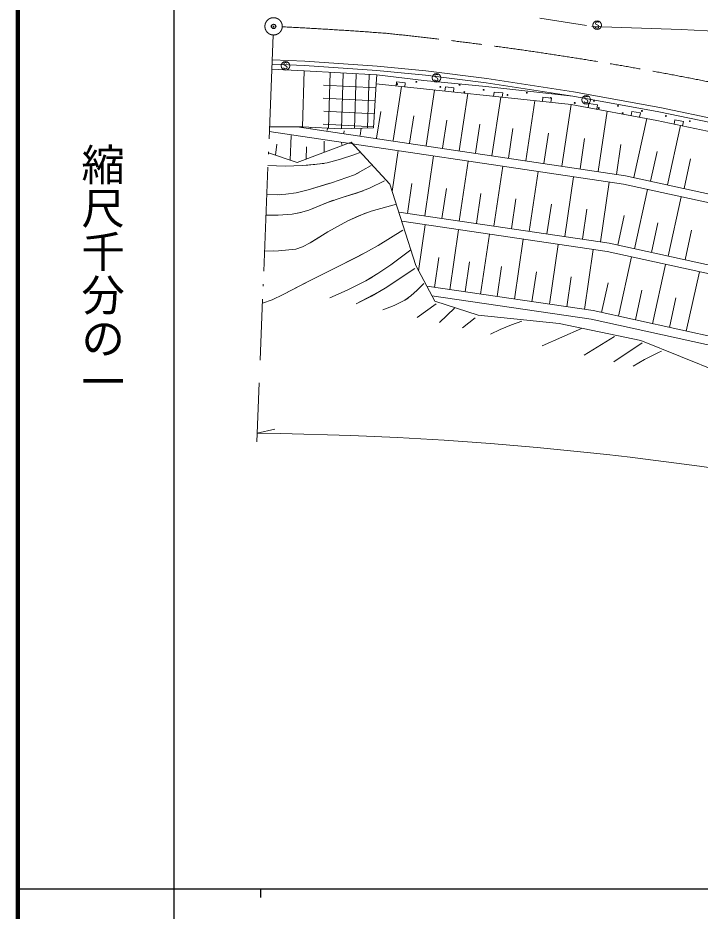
# Model space of a CAD drawing. Units: millimetres, scale not verified. Extents: x 40000 to 680000, y 20000 to 380000.
# Drawn here: x 40000 to 118742, y 202409 to 305436 of the extents above; entities that cross this region are included whole.
import ezdxf
from ezdxf.enums import TextEntityAlignment as Align

# ---------------------------------------------------------------- set-up
doc = ezdxf.new("R2010")
doc.units = ezdxf.units.MM
doc.header["$LTSCALE"] = 1000
doc.header["$PDMODE"] = 32
doc.header["$PDSIZE"] = 500
doc.linetypes.add('CHAIN', pattern=[18.5, 12, -1.5, 3.5, -1.5])
doc.linetypes.add('LONG_DASHED_DOTTED', pattern=[15.25, 12, -1.5, 0.25, -1.5])
for name, color, linetype, lineweight in [('M-BGD', 7, 'Continuous', 13), ('M-BGD-RSTR', 7, 'Continuous', 25), ('M-BMK', 2, 'CHAIN', 13), ('M-BMK-LINE', 2, 'LONG_DASHED_DOTTED', 13), ('M-STR-HTXT', 7, 'Continuous', 13), ('M-TTL', 2, 'Continuous', 140)]:
    doc.layers.add(name, color=color, linetype=linetype, lineweight=lineweight)
doc.layers.add('M-OTRS', color=6, linetype='Continuous')
doc.styles.add('@ＭＳ ゴシック', font='')
doc.styles.get('@ＭＳ ゴシック').set_extended_font_data('@MS Gothic')

msp = doc.modelspace()

# ---------------------------------------------------------------- linework, layer by layer
at = {"layer": 'M-BGD'}
for p, q in [((100253, 305414), (105645, 304549)), ((106815, 304980), (106695, 304920)), ((106895, 304980), (106815, 304980)), ((106975, 304960), (106895, 304980)), ((107015, 304920), (106975, 304960)), ((106224, 304456), (116568, 304102)), ((106655, 304320), (106615, 304380)), ((106775, 304260), (106655, 304320)), ((106695, 304920), (106675, 304800)), ((106675, 304800), (106715, 304700)), ((106715, 304700), (106995, 304540)), ((106915, 304260), (106775, 304260)), ((107015, 304320), (106915, 304260)), ((106995, 304540), (107035, 304440)), ((107035, 304440), (107015, 304320)), ((116568, 304102), (126364, 303544)), ((69335, 300085), (73083, 299934)), ((69355, 300585), (73110, 300433)), ((70724, 300221), (70704, 300101)), ((70704, 300101), (70744, 300001)), ((70844, 300281), (70724, 300221)), ((70744, 300001), (71024, 299841)), ((70924, 300281), (70844, 300281)), ((71004, 300261), (70924, 300281)), ((71044, 300221), (71004, 300261)), ((71024, 299841), (71064, 299741)), ((81433, 299376), (73083, 299934)), ((73110, 300433), (81467, 299875)), ((81482, 299873), (87095, 299320)), ((69312, 299513), (73054, 299309)), ((70684, 299621), (70644, 299681)), ((70804, 299561), (70684, 299621)), ((70944, 299561), (70804, 299561)), ((71044, 299621), (70944, 299561)), ((71064, 299741), (71044, 299621)), ((72849, 292873), (73054, 299309)), ((81423, 298854), (73054, 299309)), ((76050, 299146), (75845, 292710)), ((77547, 299065), (77343, 292635)), ((79045, 298983), (78844, 292676)), ((80543, 298902), (80346, 292718)), ((81347, 297808), (81423, 298854)), ((86849, 298224), (81423, 298854)), ((87039, 298823), (81433, 299376)), ((87039, 298823), (94053, 297936)), ((87095, 299320), (94122, 298431)), ((88147, 298847), (88127, 298727)), ((88267, 298907), (88147, 298847)), ((88347, 298907), (88267, 298907)), ((88427, 298887), (88347, 298907)), ((88467, 298847), (88427, 298887)), ((81059, 292737), (81347, 297808)), ((103838, 295442), (81347, 297808)), ((83714, 298062), (83661, 297565)), ((84708, 297958), (83714, 298062)), ((84656, 297460), (84708, 297958)), ((93992, 297537), (86849, 298224)), ((88107, 298247), (88067, 298307)), ((88227, 298187), (88107, 298247)), ((88127, 298727), (88167, 298627)), ((88167, 298627), (88447, 298467)), ((88367, 298187), (88227, 298187)), ((88467, 298247), (88367, 298187)), ((88447, 298467), (88487, 298367)), ((88487, 298367), (88467, 298247)), ((104062, 296404), (94053, 297936)), ((94122, 298431), (104144, 296898)), ((75265, 297687), (81334, 297357)), ((83306, 291276), (84257, 297502)), ((87109, 290696), (88087, 297099)), ((89336, 297471), (89284, 296973)), ((90331, 297366), (89336, 297471)), ((90279, 296869), (90331, 297366)), ((93992, 297537), (104062, 296404)), ((94959, 296879), (94907, 296382)), ((95954, 296774), (94959, 296879)), ((95901, 296277), (95954, 296774)), ((104144, 296898), (114085, 295095)), ((75253, 296186), (81236, 295860)), ((90912, 290115), (91916, 296696)), ((94714, 289534), (95746, 296293)), ((98612, 288943), (99646, 295883)), ((100582, 296287), (100529, 295790)), ((101576, 296183), (100582, 296287)), ((101524, 295685), (101576, 296183)), ((113990, 294604), (104062, 296404)), ((105400, 295713), (105360, 295773)), ((105520, 295653), (105400, 295713)), ((105440, 296313), (105420, 296193)), ((105420, 296193), (105460, 296093)), ((105560, 296373), (105440, 296313)), ((105460, 296093), (105740, 295933)), ((105640, 296373), (105560, 296373)), ((105720, 296353), (105640, 296373)), ((105760, 295713), (105660, 295653)), ((105760, 296313), (105720, 296353)), ((105740, 295933), (105780, 295833)), ((105780, 295833), (105760, 295713)), ((75300, 294681), (81156, 294362)), ((102795, 288320), (103855, 295439)), ((113743, 293614), (103838, 295442)), ((105660, 295653), (105520, 295653)), ((105913, 295567), (105823, 295076)), ((106897, 295386), (105913, 295567)), ((106806, 294894), (106897, 295386)), ((106978, 287697), (108017, 294671)), ((114085, 295095), (123986, 293037)), ((81405, 291567), (81874, 294635)), ((85208, 290986), (85690, 294143)), ((89010, 290405), (89506, 293652)), ((110866, 294653), (110775, 294162)), ((111849, 294472), (110866, 294653)), ((111084, 287018), (112577, 293829)), ((111758, 293980), (111849, 294472)), ((123881, 292549), (113990, 294604)), ((115831, 293682), (115727, 293193)), ((116809, 293474), (115831, 293682)), ((69043, 292864), (72849, 292873)), ((110116, 287230), (72237, 292872)), ((77255, 292633), (72849, 292873)), ((73800, 292728), (73807, 292774)), ((75234, 293183), (81066, 292865)), ((75701, 292437), (75744, 292715)), ((81059, 292737), (77255, 292633)), ((79504, 291857), (79632, 292698)), ((92813, 289825), (93322, 293160)), ((96616, 289244), (97138, 292668)), ((123638, 291515), (113743, 293614)), ((114958, 286169), (116459, 293022)), ((116706, 292985), (116809, 293474)), ((109883, 286257), (69021, 292336)), ((71416, 289035), (71553, 291872)), ((77602, 292147), (77640, 292396)), ((100704, 288632), (101227, 292147)), ((69753, 289593), (69886, 290879)), ((72248, 288756), (78450, 291107)), ((73281, 289148), (73316, 290558)), ((75349, 289932), (75335, 291231)), ((77416, 290715), (77355, 291007)), ((78450, 291107), (82937, 286269)), ((104887, 288009), (105412, 291532)), ((109070, 287386), (109584, 290836)), ((68922, 289872), (72248, 288756)), ((77235, 289133), (78759, 289636)), ((78759, 289636), (79600, 289935)), ((83206, 285418), (83900, 290123)), ((86954, 282592), (87975, 289517)), ((113021, 286593), (113772, 290019)), ((72860, 288391), (75298, 288655)), ((72860, 288391), (74257, 288504)), ((74257, 288504), (75690, 288732)), ((75690, 288732), (77235, 289133)), ((90944, 282004), (91965, 288923)), ((116894, 285745), (117645, 289172)), ((68863, 288411), (70862, 288350)), ((68863, 288411), (70862, 288350)), ((68863, 288411), (70862, 288350)), ((70862, 288350), (72860, 288391)), ((70862, 288350), (72860, 288391)), ((70862, 288350), (72860, 288391)), ((72860, 288391), (73460, 288429)), ((78837, 287346), (80766, 288424)), ((78837, 287346), (79406, 287618)), ((94935, 281415), (95955, 288329)), ((99012, 280813), (100032, 287723)), ((73485, 285601), (76189, 286421)), ((73485, 285601), (76189, 286421)), ((76189, 286421), (78837, 287346)), ((76189, 286421), (78837, 287346)), ((80583, 285794), (82321, 286622)), ((103119, 280207), (104137, 287112)), ((107225, 279602), (108243, 286501)), ((110116, 287230), (141197, 280391)), ((72120, 285273), (73485, 285601)), ((72120, 285273), (73485, 285601)), ((73485, 285601), (75996, 286361)), ((77531, 284770), (79843, 285495)), ((79064, 285228), (80583, 285794)), ((82937, 286269), (85917, 276856)), ((84958, 282887), (85469, 286350)), ((88949, 282298), (89459, 285759)), ((109883, 286257), (137013, 280312)), ((111171, 278810), (112669, 285647)), ((68727, 285054), (70152, 285027)), ((68727, 285054), (69922, 285021)), ((68727, 285054), (69922, 285021)), ((69922, 285021), (70943, 285086)), ((69922, 285021), (70943, 285086)), ((70943, 285086), (72120, 285273)), ((70943, 285086), (72120, 285273)), ((73592, 283268), (76388, 284398)), ((75635, 284104), (77531, 284770)), ((77531, 284770), (79064, 285228)), ((92939, 281709), (93450, 285168)), ((96959, 281116), (97469, 284572)), ((115063, 277957), (116561, 284794)), ((73592, 283268), (75635, 284104)), ((80763, 283128), (83714, 283944)), ((101065, 280510), (101575, 283964)), ((105172, 279904), (105681, 283356)), ((68631, 282682), (70045, 282678)), ((68631, 282682), (70045, 282678)), ((68631, 282682), (70045, 282678)), ((70045, 282678), (71643, 282790)), ((70045, 282678), (71643, 282790)), ((70045, 282678), (71643, 282790)), ((71643, 282790), (72645, 282976)), ((71643, 282790), (72617, 282969)), ((71643, 282790), (72617, 282969)), ((72617, 282969), (73592, 283268)), ((72617, 282969), (73592, 283268)), ((78073, 282010), (80199, 282933)), ((78073, 282010), (79336, 282594)), ((79336, 282594), (80763, 283128)), ((108252, 279450), (83961, 283034)), ((109225, 279237), (109974, 282655)), ((75793, 280741), (78073, 282010)), ((75793, 280741), (78073, 282010)), ((108019, 278478), (84297, 281973)), ((86233, 276266), (87008, 281574)), ((113117, 278384), (113866, 281802)), ((73728, 279472), (75793, 280741)), ((73728, 279472), (75793, 280741)), ((81577, 279187), (84441, 280935)), ((89858, 274085), (90869, 281005)), ((93410, 273566), (94420, 280481)), ((117009, 277531), (117758, 280949)), ((72835, 279024), (73728, 279472)), ((72835, 279024), (73728, 279472)), ((73728, 279472), (74928, 280207)), ((97321, 272995), (98330, 279905)), ((101351, 272406), (102359, 279312)), ((108252, 279450), (135495, 273479)), ((68462, 278526), (70093, 278581)), ((68462, 278526), (70093, 278581)), ((68462, 278526), (70093, 278581)), ((68462, 278526), (69482, 278572)), ((70093, 278581), (72076, 278765)), ((70093, 278581), (72076, 278765)), ((70093, 278581), (72076, 278765)), ((72076, 278765), (72835, 279024)), ((72076, 278765), (72835, 279024)), ((72076, 278765), (72090, 278768)), ((77034, 276795), (80188, 278398)), ((79355, 277954), (81577, 279187)), ((83049, 276962), (85341, 278673)), ((105381, 271817), (106389, 278718)), ((108019, 278478), (135278, 272503)), ((77034, 276795), (79355, 277954)), ((88082, 274344), (88588, 277805)), ((91634, 273825), (92140, 277284)), ((109322, 271024), (110827, 277862)), ((73801, 275200), (77034, 276795)), ((81561, 275952), (83049, 276962)), ((82397, 274260), (85809, 276515)), ((85917, 276856), (88122, 272745)), ((95306, 273289), (95811, 276746)), ((99336, 272700), (99840, 276154)), ((113234, 270163), (114740, 277005)), ((117145, 269302), (118652, 276147)), ((70618, 273513), (73801, 275200)), ((78015, 274035), (80161, 275118)), ((78015, 274035), (80161, 275118)), ((80161, 275118), (81561, 275952)), ((80161, 275118), (80881, 275532)), ((103366, 272112), (103870, 275563)), ((70618, 273513), (73265, 274920)), ((79032, 272455), (82225, 274156)), ((80821, 273356), (82397, 274260)), ((86099, 274018), (86853, 274782)), ((106388, 271670), (87194, 274474)), ((107366, 271455), (108118, 274873)), ((69344, 272925), (70618, 273513)), ((69344, 272925), (70618, 273513)), ((76000, 273137), (78015, 274035)), ((76000, 273137), (78015, 274035)), ((79032, 272455), (80821, 273356)), ((84676, 272895), (85350, 273359)), ((84676, 272895), (85032, 273124)), ((85350, 273359), (86099, 274018)), ((106155, 270698), (87782, 273378)), ((111278, 270594), (112031, 274014)), ((115190, 269733), (115943, 273154)), ((68219, 272512), (69344, 272925)), ((68219, 272512), (69344, 272925)), ((82112, 271761), (83427, 272277)), ((82112, 271761), (83427, 272277)), ((83427, 272277), (84676, 272895)), ((83427, 272277), (84676, 272895)), ((86089, 270866), (88276, 272472)), ((88122, 272745), (93108, 271129)), ((88671, 270285), (90393, 271942)), ((93108, 271129), (102486, 270193)), ((106388, 271670), (137682, 264782)), ((91319, 269689), (92791, 270821)), ((95655, 269503), (96953, 270023)), ((96953, 270023), (98153, 270443)), ((102486, 270193), (111885, 268230)), ((106155, 270698), (137462, 263806)), ((94561, 268959), (95655, 269503)), ((94561, 268959), (95655, 269503)), ((100491, 267624), (105061, 269594)), ((105364, 266527), (108863, 268695)), ((108762, 265762), (112064, 267954)), ((111885, 268230), (125048, 262936)), ((112324, 266032), (113934, 266847)), ((113934, 266847), (114269, 267010)), ((111012, 265256), (112324, 266032)), ((111012, 265256), (111120, 265326))]:
    msp.add_line(p, q, dxfattribs=at)
for centre, radius in [((106855, 304600), 500), ((70884, 299901), 500), ((88307, 298527), 500), ((83770, 297804), 50), ((85992, 298055), 50), ((90981, 297720), 50), ((88759, 297468), 50), ((91526, 296881), 50), ((93747, 297133), 50), ((98736, 296797), 50), ((96514, 296546), 50), ((101503, 296210), 50), ((105600, 295993), 500), ((106492, 295875), 50), ((104270, 295623), 50), ((107037, 295036), 50), ((109259, 295288), 50), ((112025, 294701), 50), ((109804, 294450), 50), ((114792, 294114), 50), ((117559, 293527), 50)]:
    msp.add_circle(centre, radius, dxfattribs=at)
at = {"layer": 'M-BGD-RSTR'}
for p, q in [((58000, 370000), (58000, 20000)), ((40000, 205000), (579000, 205000)), ((68000, 205000), (68000, 204000))]:
    msp.add_line(p, q, dxfattribs=at)
at = {"layer": 'M-BMK'}
msp.add_circle((69512, 304458), 1000, dxfattribs=at)
for centre, radius, start, end in [((48882, -137716), 442650, 85.64307, 87.19931), ((41739, -94163), 399901, 77.9733, 84.14844)]:
    msp.add_arc(centre, radius, start, end, dxfattribs=at)
at = {"layer": 'M-BMK-LINE'}
msp.add_line((69472, 303459), (67953, 265950), dxfattribs=at)
at = {"layer": 'M-OTRS'}
msp.add_point((69512, 304458), dxfattribs=at)
at = {"layer": 'M-STR-HTXT'}
for p, q in [((67587, 256522), (67860, 263329)), ((67627, 257521), (69648, 258001))]:
    msp.add_line(p, q, dxfattribs=at)
msp.add_arc((63509, -142458), 400000, 77.05178, 89.41018, dxfattribs=at)
at = {"layer": 'M-TTL'}
msp.add_line((40000, 380000), (40000, 20000), dxfattribs=at)

# ---------------------------------------------------------------- texts
at = {"layer": 'M-BGD-RSTR', "style": '@ＭＳ ゴシック'}
msp.add_text('縮尺千分の一', height=3666, rotation=270, dxfattribs=at).set_placement((49777, 261030), align=Align.MIDDLE_RIGHT)

doc.saveas('drawing.dxf')
